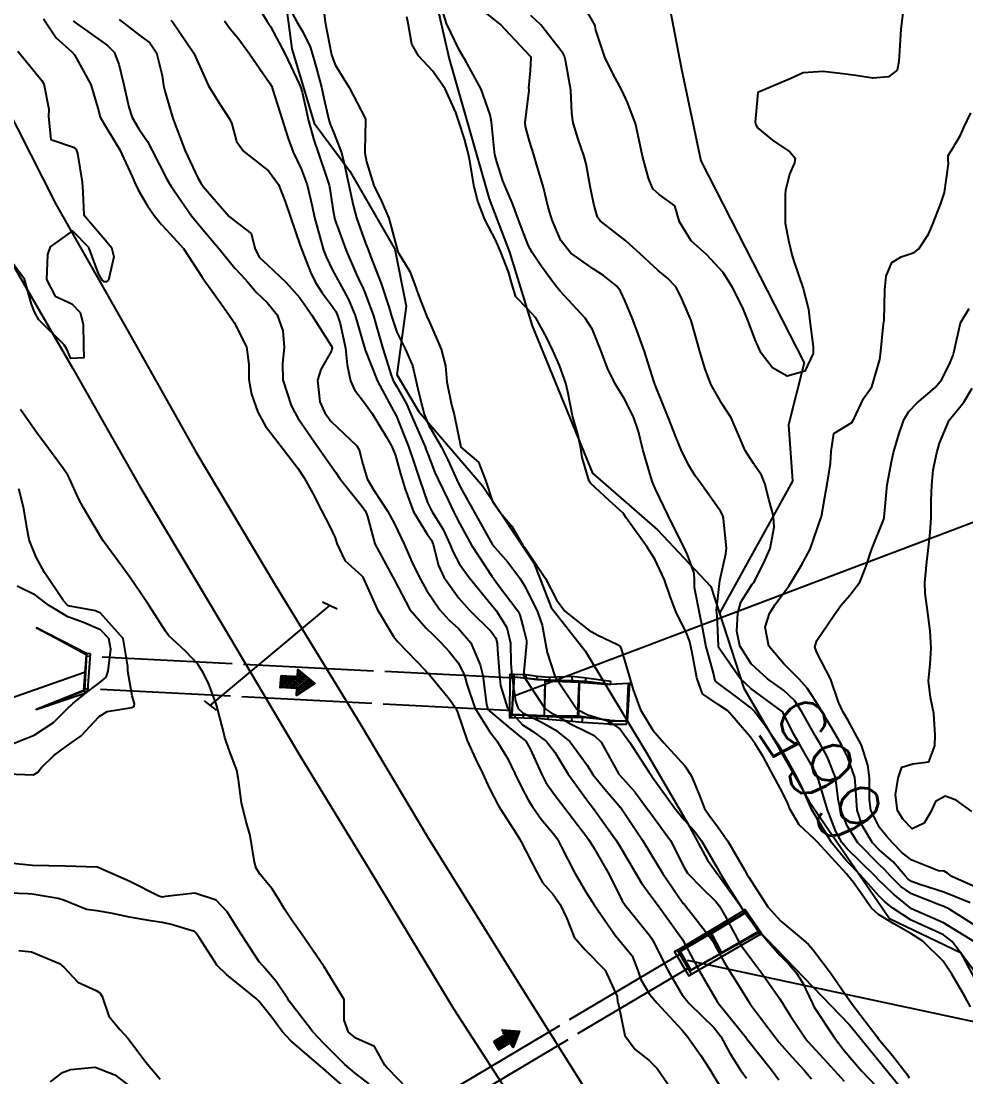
# Model space of a CAD drawing. Header units: metres. Extents: x 292545 to 299085, y 7450245 to 7463078.
# Drawn here: x 295254.9 to 295312.9, y 7462349.7 to 7462414.6 of the extents above; entities that cross this region are included whole.
import ezdxf
from ezdxf.enums import TextEntityAlignment as Align

# ---------------------------------------------------------------- set-up
doc = ezdxf.new("R2010")
doc.units = ezdxf.units.M
doc.linetypes.add('CONTINUO', pattern=[0])
doc.linetypes.add('TRACEJADO', pattern=[8.7, 8, -0.7])
for name, color, linetype in [('BUEIRO', 151, 'Continuous'), ('Cotas', 45, 'Continuous'), ('Curvas de Nivel 1m', 11, 'Continuous'), ('Curvas de Nivel 5m', 15, 'Continuous'), ('Hidrografia', 140, 'Continuous'), ('Linha Férrea', 20, 'Continuous'), ('Pórtico', 62, 'Continuous'), ('TEXTO', 45, 'Continuous')]:
    doc.layers.add(name, color=color, linetype=linetype)
doc.styles.add('ROMANS', font='romans', dxfattribs={"height": 0.2})
doc.styles.add('SIMPLEX', font='simplex', dxfattribs={"height": 0.2})
doc.styles.add('Style-STANDARD', font='STANDARD.shx')

msp = doc.modelspace()

# ---------------------------------------------------------------- hatches: boundary and pattern name
at = {"layer": 'TEXTO'}
for points in [[(295270.825, 7462374.367), (295271.838, 7462374.306), (295271.864, 7462374.734), (295272.897, 7462373.871), (295271.767, 7462373.139), (295271.793, 7462373.568), (295270.78, 7462373.629)], [(295283.899, 7462351.892), (295284.59, 7462352.318), (295284.409, 7462352.611), (295285.482, 7462352.522), (295285.081, 7462351.523), (295284.9, 7462351.815), (295284.209, 7462351.389)]]:
    msp.add_hatch(color=256, dxfattribs=at).paths.add_polyline_path(points)

# ---------------------------------------------------------------- linework, layer by layer
at = {"layer": 'BUEIRO', "linetype": 'TRACEJADO', "flags": 128}
for points in [[(295285.197, 7462374.198), (295258.828, 7462375.554)], [(295285.094, 7462372.201), (295258.725, 7462373.557)], [(295295.409, 7462357.304), (295276.466, 7462346.051)], [(295295.92, 7462356.444), (295276.977, 7462345.191)]]:
    msp.add_lwpolyline(points, dxfattribs=at)
at = {"layer": 'BUEIRO', "linetype": 'CONTINUO'}
for points in [[(295258.883, 7462375.723, 667.17), (295255.812, 7462377.3, 665.471), (295258.882, 7462375.683, 667.228)], [(295258.855, 7462375.635, 665.104), (295255.812, 7462377.3, 665.471)], [(295258.882, 7462375.683, 667.228), (295258.855, 7462375.635, 665.104), (295258.697, 7462373.445, 664.787), (295258.755, 7462373.437, 667.213)], [(295285.137, 7462374.28, 666.647), (295285.875, 7462374.201, 666.629), (295285.878, 7462374.403, 666.628), (295285.136, 7462374.438, 666.648)], [(295284.995, 7462371.93, 666.699), (295285.027, 7462371.989, 663.73), (295285.161, 7462374.268, 663.699), (295285.137, 7462374.28, 666.647)], [(295285.027, 7462371.989, 663.73), (295287.005, 7462371.919, 663.653), (295287.058, 7462374.076, 663.652), (295285.161, 7462374.268, 663.699)], [(295285.875, 7462374.201, 666.629), (295286.542, 7462374.133, 665.467), (295286.563, 7462374.302, 665.459), (295285.878, 7462374.403, 666.628)], [(295286.542, 7462374.133, 665.467), (295287.33, 7462374.096, 665.466), (295287.336, 7462374.239, 665.462), (295286.563, 7462374.302, 665.459)], [(295287.005, 7462371.919, 663.653), (295287.006, 7462371.91, 662.863), (295287.072, 7462374.025, 662.879), (295287.058, 7462374.076, 663.652)], [(295287.006, 7462371.91, 662.863), (295289.065, 7462371.894, 662.834), (295289.138, 7462373.939, 662.849), (295287.072, 7462374.025, 662.879)], [(295287.33, 7462374.096, 665.466), (295288.725, 7462374.071, 664.65), (295288.714, 7462374.303, 664.647), (295287.336, 7462374.239, 665.462)], [(295288.725, 7462374.071, 664.65), (295289.535, 7462374.014, 664.642), (295289.569, 7462374.216, 664.636), (295288.714, 7462374.303, 664.647)], [(295289.065, 7462371.894, 662.834), (295289.114, 7462371.892, 662.202), (295289.153, 7462373.961, 662.171), (295289.138, 7462373.939, 662.849)], [(295289.153, 7462373.961, 662.171), (295291.073, 7462373.809, 662.175), (295291.06, 7462373.831, 663.571)], [(295289.535, 7462374.014, 664.642), (295291.06, 7462373.831, 663.571), (295291.093, 7462373.994, 663.583), (295289.569, 7462374.216, 664.636)], [(295292.066, 7462371.572, 662.157), (295292.179, 7462373.88, 662.124), (295291.073, 7462373.809, 662.175)], [(295292.066, 7462371.572, 662.157), (295292.111, 7462371.54, 661.822), (295292.245, 7462373.891, 661.616), (295292.179, 7462373.88, 662.124)], [(295258.697, 7462373.445, 664.787), (295255.781, 7462372.28, 665.463)], [(295258.755, 7462373.437, 667.213), (295255.781, 7462372.28, 665.463), (295258.771, 7462373.281, 667.199)], [(295284.988, 7462371.789, 666.693), (295285.73, 7462371.779, 666.68), (295285.707, 7462371.935, 666.678), (295284.995, 7462371.93, 666.699)], [(295285.73, 7462371.779, 666.68), (295286.559, 7462371.745, 665.444), (295286.556, 7462371.855, 665.442), (295285.707, 7462371.935, 666.678)], [(295286.559, 7462371.745, 665.444), (295287.238, 7462371.688, 665.435), (295287.242, 7462371.83, 665.435), (295286.556, 7462371.855, 665.442)], [(295289.114, 7462371.892, 662.202), (295291.01, 7462371.633, 662.184), (295292.066, 7462371.572, 662.157), (295292.07, 7462371.563, 663.178)], [(295287.238, 7462371.688, 665.435), (295288.703, 7462371.57, 664.656), (295288.692, 7462371.763, 664.701), (295287.242, 7462371.83, 665.435)], [(295288.703, 7462371.57, 664.656), (295289.328, 7462371.512, 664.661), (295289.361, 7462371.8, 664.671), (295288.692, 7462371.763, 664.701)], [(295289.328, 7462371.512, 664.661), (295290.953, 7462371.401, 663.577), (295290.991, 7462371.623, 663.549), (295289.361, 7462371.8, 664.671)], [(295290.953, 7462371.401, 663.577), (295291.018, 7462371.392, 663.195), (295291.03, 7462371.57, 663.196), (295290.991, 7462371.623, 663.549)], [(295291.018, 7462371.392, 663.195), (295292.042, 7462371.383, 663.185), (295292.07, 7462371.563, 663.178), (295291.03, 7462371.57, 663.196)], [(295295.173, 7462357.513, 665.433), (295299.212, 7462359.926, 663.177), (295299.301, 7462359.806, 663.176), (295295.236, 7462357.406, 665.441)], [(295297.257, 7462358.521, 663.04), (295299.348, 7462359.808, 662.878), (295300.146, 7462358.654, 662.893), (295297.881, 7462357.332, 663.04)], [(295299.301, 7462359.806, 663.176), (295299.348, 7462359.808, 662.878), (295299.289, 7462359.995, 662.849), (295299.212, 7462359.926, 663.177)], [(295299.289, 7462359.995, 662.849), (295299.332, 7462359.996, 662.088), (295300.333, 7462358.557, 661.807), (295300.297, 7462358.454, 662.844)], [(295295.335, 7462357.427, 663.88), (295297.186, 7462358.51, 663.755), (295297.84, 7462357.305, 663.725), (295295.992, 7462356.273, 663.86)], [(295296.048, 7462356.037, 665.455), (295300.239, 7462358.473, 663.216), (295300.156, 7462358.58, 663.223), (295295.937, 7462356.224, 665.474)], [(295297.186, 7462358.51, 663.755), (295297.257, 7462358.521, 663.04), (295297.881, 7462357.332, 663.04), (295297.84, 7462357.305, 663.725)], [(295300.156, 7462358.58, 663.223), (295300.146, 7462358.654, 662.893), (295300.297, 7462358.454, 662.844), (295300.239, 7462358.473, 663.216)], [(295295.236, 7462357.406, 665.441), (295295.335, 7462357.427, 663.88), (295295.992, 7462356.273, 663.86), (295295.937, 7462356.224, 665.474)]]:
    msp.add_polyline3d(points, dxfattribs=at)
for points in [[(295259.113, 7462375.707, 667.258), (295258.883, 7462375.723, 667.17), (295258.882, 7462375.683, 667.228), (295258.755, 7462373.437, 667.213), (295258.771, 7462373.281, 667.199), (295258.958, 7462373.478, 667.25)], [(295284.988, 7462371.789, 666.693), (295284.995, 7462371.93, 666.699), (295285.137, 7462374.28, 666.647), (295285.136, 7462374.438, 666.648), (295284.889, 7462374.433, 666.649), (295284.855, 7462371.775, 666.702)], [(295295.173, 7462357.513, 665.433), (295295.001, 7462357.41, 665.433), (295295.876, 7462355.935, 665.455), (295296.048, 7462356.037, 665.455), (295295.937, 7462356.224, 665.474), (295295.236, 7462357.406, 665.441)]]:
    msp.add_polyline3d(points, close=True, dxfattribs=at)
at = {"layer": 'Curvas de Nivel 1m', "flags": 128}
for points, elevation in [([(295313.484, 7462356.115), (295312.056, 7462358.034), (295311.509, 7462358.455), (295310.791, 7462358.77), (295309.522, 7462359.349), (295308.398, 7462360.077), (295307.92, 7462360.468), (295307.54, 7462360.848), (295306.413, 7462362.101), (295305.566, 7462362.986), (295304.639, 7462364.119), (295303.6, 7462365.867), (295303.5, 7462366.03), (295303.436, 7462366.133), (295302.869, 7462367.395), (295302.5, 7462368.147), (295301.646, 7462369.676), (295301.332, 7462370.163), (295300.559, 7462371.276), (295299.884, 7462372.178), (295299.675, 7462372.377), (295298.827, 7462373.043), (295297.69, 7462373.887), (295297.522, 7462374.033), (295297.461, 7462374.203), (295297.388, 7462374.514), (295296.921, 7462376.212), (295296.725, 7462377.208), (295296.521, 7462378.218), (295296.222, 7462379.767), (295296.213, 7462380.223), (295296.202, 7462380.649), (295295.788, 7462381.782), (295295.579, 7462382.232), (295295.364, 7462382.668), (295294.593, 7462384.242), (295293.836, 7462385.821), (295293.645, 7462386.252), (295293.536, 7462386.564), (295293.04, 7462388.258), (295292.778, 7462389.357), (295292.475, 7462390.264), (295291.9, 7462391.377), (295291.348, 7462392.278), (295290.881, 7462393.244), (295290.493, 7462394.292), (295289.953, 7462395.613), (295289.509, 7462396.305), (295287.979, 7462397.975), (295287.689, 7462398.323), (295286.834, 7462399.492), (295286.253, 7462400.338), (295286.01, 7462400.788), (295285.422, 7462402.349), (295285.049, 7462403.361), (295284.61, 7462404.362), (295284.446, 7462404.753), (295284.076, 7462405.904), (295283.953, 7462406.371), (295283.928, 7462406.528), (295283.759, 7462408.373), (295283.679, 7462408.803), (295283.123, 7462410.38), (295282.149, 7462412.144), (295281.994, 7462412.392), (295281.771, 7462412.78), (295280.984, 7462414.402), (295280.448, 7462416.15)], 663), ([(295271.345, 7462415.354), (295271.801, 7462414.514), (295272.167, 7462413.888), (295272.621, 7462412.966), (295272.769, 7462412.501), (295273, 7462411.637), (295273.309, 7462410.492), (295273.459, 7462409.832), (295273.755, 7462408.485), (295273.836, 7462408.22), (295274.094, 7462407.629), (295274.548, 7462406.475), (295274.71, 7462405.837), (295274.994, 7462404.471), (295275.265, 7462403.244), (295275.464, 7462402.466), (295276.01, 7462400.911), (295276.196, 7462400.458), (295276.326, 7462400.13), (295276.972, 7462398.45), (295277.465, 7462396.948), (295277.617, 7462396.443), (295277.948, 7462395.446), (295278.448, 7462394.432), (295278.899, 7462393.401), (295279.117, 7462392.422), (295279.269, 7462391.782), (295279.62, 7462390.414), (295279.883, 7462389.771), (295280.691, 7462388.402), (295281.077, 7462387.624), (295281.62, 7462386.393), (295281.837, 7462385.966), (295282.711, 7462384.381), (295283.794, 7462382.429), (295283.817, 7462382.393), (295283.836, 7462382.369), (295284.752, 7462381.325), (295285.504, 7462380.344), (295285.767, 7462379.927), (295286.557, 7462378.332), (295286.862, 7462377.461), (295287.08, 7462376.33), (295287.173, 7462375.784), (295287.653, 7462374.321), (295287.701, 7462374.219), (295289.005, 7462372.307), (295289.669, 7462371.946), (295290.961, 7462371.576), (295291.661, 7462371.081), (295292.253, 7462370.264), (295293.417, 7462368.461), (295293.551, 7462368.251), (295293.581, 7462368.209), (295293.622, 7462368.154), (295294.997, 7462366.236), (295295.596, 7462365.516), (295296.198, 7462364.83), (295296.647, 7462364.214), (295297.56, 7462362.665), (295297.83, 7462362.197), (295298.254, 7462361.485), (295299.073, 7462360.185), (295299.523, 7462359.534), (295300.633, 7462358.169), (295301.493, 7462357.188), (295301.994, 7462356.659), (295302.449, 7462356.146), (295302.858, 7462355.521), (295303.464, 7462354.23), (295303.509, 7462354.13), (295303.576, 7462354.014), (295304.813, 7462352.116), (295305.425, 7462351.335), (295306.478, 7462350.099), (295307.403, 7462349.127)], 663), ([(295273.401, 7462415.707), (295273.545, 7462414.489), (295273.634, 7462413.955), (295273.935, 7462412.483), (295274.144, 7462411.871), (295275.008, 7462410.471), (295276.005, 7462408.56), (295276.024, 7462408.461), (295275.968, 7462406.577), (295275.978, 7462406.461), (295276.075, 7462405.912), (295276.528, 7462404.455), (295276.987, 7462403.507), (295277.454, 7462402.446), (295277.972, 7462400.472), (295277.981, 7462400.44), (295278.002, 7462400.394), (295278.735, 7462399.174), (295279.015, 7462398.425), (295279.277, 7462397.722), (295279.791, 7462396.413), (295279.957, 7462396.031), (295280.668, 7462394.403), (295280.932, 7462393.391), (295281.016, 7462392.399), (295281.294, 7462391.001), (295281.46, 7462390.394), (295281.863, 7462388.39), (295282.954, 7462387.479), (295283.379, 7462386.375), (295283.823, 7462385.051), (295284.301, 7462384.363), (295284.994, 7462383.541), (295285.709, 7462382.341), (295285.744, 7462382.292), (295285.792, 7462382.227), (295287.066, 7462380.327), (295287.754, 7462379.026), (295288.26, 7462378.315), (295289.731, 7462377.154), (295290.275, 7462376.839), (295291.499, 7462376.273), (295291.64, 7462376.189), (295291.719, 7462376.007), (295292.227, 7462374.265), (295292.454, 7462373.494), (295292.915, 7462372.258), (295293.661, 7462371.013), (295294.336, 7462370.243), (295295.632, 7462368.833), (295296.025, 7462368.224), (295296.493, 7462367.098), (295296.839, 7462366.211), (295297.137, 7462365.746), (295297.593, 7462365.171), (295298.273, 7462364.193), (295299.294, 7462362.446), (295299.442, 7462362.181), (295299.551, 7462361.993), (295300.73, 7462360.168), (295301.52, 7462359.278), (295302.905, 7462358.139), (295303.224, 7462357.858), (295303.497, 7462357.547), (295304.568, 7462356.119), (295305.47, 7462354.805), (295305.967, 7462354.105), (295307.434, 7462352.177), (295307.502, 7462352.089), (295308.375, 7462351.029), (295309.134, 7462350.064), (295309.258, 7462349.909), (295309.409, 7462349.67)], 662), ([(295313.427, 7462358.021), (295311.52, 7462359.184), (295309.547, 7462360.046), (295308.421, 7462360.956), (295307.55, 7462361.803), (295307.27, 7462362.093), (295305.578, 7462363.751), (295305.279, 7462364.113), (295304.908, 7462364.798), (295304.388, 7462366.122), (295303.854, 7462367.895), (295303.787, 7462368.128), (295303.628, 7462368.473), (295302.664, 7462370.145), (295302.305, 7462370.796), (295301.672, 7462372.073), (295301.599, 7462372.161), (295299.687, 7462373.569), (295299.029, 7462374.187), (295297.721, 7462376.07), (295297.689, 7462376.201), (295297.612, 7462378.072), (295297.593, 7462378.202), (295297.577, 7462378.371), (295297.773, 7462380.2), (295298.151, 7462381.835), (295298.193, 7462382.196), (295298.008, 7462384.001), (295297.96, 7462384.199), (295297.817, 7462384.466), (295296.563, 7462386.219), (295296.261, 7462386.637), (295295.854, 7462387.299), (295295.408, 7462388.235), (295295.082, 7462389.027), (295294.605, 7462390.243), (295293.909, 7462391.958), (295293.795, 7462392.251), (295293.731, 7462392.436), (295293.156, 7462394.258), (295292.708, 7462395.506), (295292.416, 7462396.265), (295291.974, 7462397.362), (295291.684, 7462397.979), (295291.453, 7462398.278), (295290.634, 7462398.935), (295289.993, 7462399.351), (295288.632, 7462400.314), (295288.014, 7462401.084), (295287.472, 7462402.326), (295287.239, 7462403.13), (295286.952, 7462404.331), (295286.487, 7462405.917), (295286.351, 7462406.337), (295286.086, 7462407.181), (295285.839, 7462408.083), (295285.829, 7462408.344), (295286.065, 7462410.284), (295286.058, 7462410.341), (295286.039, 7462410.426), (295286.141, 7462411.529), (295286.197, 7462412.295), (295286.186, 7462412.34), (295286.153, 7462412.387), (295284.276, 7462414.359), (295284.174, 7462414.439), (295283.105, 7462415.299)], 664), ([(295309.046, 7462415.21), (295308.898, 7462414.073), (295308.852, 7462413.383), (295308.784, 7462412.074), (295308.665, 7462411.548), (295308.133, 7462411.136), (295307.167, 7462411.056), (295306.134, 7462411.207), (295305.342, 7462411.319), (295304.136, 7462411.461), (295302.896, 7462411.382), (295302.132, 7462411.024), (295300.123, 7462410.18), (295299.941, 7462408.345), (295299.994, 7462408.181), (295300.1, 7462408), (295301.005, 7462407.25), (295302.078, 7462406.521), (295302.402, 7462406.147), (295302.361, 7462405.856), (295302.063, 7462405.148), (295301.814, 7462404.154), (295301.793, 7462403.897), (295301.789, 7462402.154), (295302.016, 7462401.01), (295302.231, 7462400.148), (295302.326, 7462399.821), (295302.902, 7462398.141), (295303.226, 7462396.875), (295303.314, 7462396.136), (295303.51, 7462394.563), (295303.516, 7462394.134), (295302.999, 7462393.062), (295301.919, 7462392.756), (295301.02, 7462393.26), (295300.319, 7462394.174), (295299.945, 7462394.988), (295299.507, 7462396.185), (295299.165, 7462396.994), (295298.567, 7462398.194), (295297.992, 7462399.118), (295296.99, 7462400.21), (295296.016, 7462401.069), (295295.303, 7462402.231), (295295.013, 7462403.206), (295294.05, 7462403.909), (295293.663, 7462404.254), (295293.397, 7462404.919), (295293.033, 7462406.26), (295292.739, 7462407.618), (295292.603, 7462408.265), (295292.116, 7462409.55), (295291.775, 7462410.273), (295291.345, 7462411.068), (295290.738, 7462412.284), (295290.17, 7462414.002), (295290.128, 7462414.246), (295290.119, 7462414.291), (295289.411, 7462415.527)], 666), ([(295256.24, 7462414.699), (295257.005, 7462413.531), (295257.975, 7462412.673), (295258.15, 7462412.491), (295259.138, 7462410.66), (295259.564, 7462409.199), (295259.718, 7462408.654), (295260.096, 7462407.997), (295260.928, 7462406.642), (295261.682, 7462405.011), (295261.838, 7462404.632), (295262.049, 7462404.202), (295262.633, 7462403.215), (295263.039, 7462402.615), (295263.479, 7462402.06), (295264.022, 7462401.501), (295264.835, 7462400.592), (295265.987, 7462398.829), (295266.146, 7462398.578), (295266.588, 7462397.963), (295267.598, 7462396.564), (295267.955, 7462396.057), (295268.705, 7462394.548), (295268.847, 7462393.471), (295268.856, 7462392.546), (295269.012, 7462391.651), (295269.395, 7462390.537), (295269.88, 7462389.68), (295270.766, 7462388.521), (295271.849, 7462387.101), (295272.242, 7462386.506), (295272.777, 7462385.552), (295273.304, 7462384.495), (295273.804, 7462383.568), (295274.143, 7462382.832), (295274.254, 7462382.483), (295274.75, 7462381.443), (295275.774, 7462380.52), (295275.822, 7462380.46), (295275.869, 7462380.362), (295276.741, 7462378.45), (295277.726, 7462376.774), (295277.992, 7462376.437), (295279.706, 7462374.68), (295279.831, 7462374.544), (295279.941, 7462374.416), (295281.165, 7462372.913), (295281.536, 7462372.392), (295281.589, 7462372.308), (295281.67, 7462372.115), (295282.269, 7462370.384), (295282.77, 7462369.245), (295283.192, 7462368.374), (295283.614, 7462367.471), (295284.191, 7462366.364), (295285.239, 7462364.701), (295285.467, 7462364.351), (295285.58, 7462364.158), (295286.518, 7462362.336), (295286.885, 7462361.668), (295287.539, 7462360.927), (295287.966, 7462360.316), (295288.376, 7462359.46), (295288.841, 7462358.307), (295289.501, 7462357.523), (295290.744, 7462356.287), (295291.467, 7462354.652), (295291.5, 7462354.316), (295291.513, 7462354.279), (295291.564, 7462354.176), (295291.949, 7462352.272), (295292.569, 7462351.408), (295293.418, 7462350.757), (295293.934, 7462350.245), (295295.163, 7462348.464)], 669), ([(295260.886, 7462414.643), (295262.163, 7462413.662), (295262.757, 7462413.219), (295263.169, 7462412.615), (295263.527, 7462411.214), (295263.612, 7462410.608), (295263.702, 7462410.19), (295264.105, 7462408.856), (295264.189, 7462408.599), (295264.229, 7462408.471), (295264.937, 7462406.591), (295265.707, 7462404.935), (295265.915, 7462404.581), (295266.051, 7462404.392), (295267.643, 7462402.564), (295268.03, 7462402.249), (295268.987, 7462401.51), (295269.229, 7462400.542), (295269.508, 7462400.048), (295269.993, 7462399.586), (295271.111, 7462398.519), (295271.973, 7462397.565), (295272.419, 7462396.955), (295272.726, 7462396.502), (295273.935, 7462394.597), (295273.958, 7462394.49), (295273.931, 7462394.315), (295273.261, 7462393.155), (295273.061, 7462392.499), (295273.218, 7462391.179), (295273.516, 7462390.494), (295273.885, 7462389.995), (295275.477, 7462388.466), (295275.624, 7462388.227), (295275.852, 7462387.351), (295276.118, 7462386.457), (295276.528, 7462385.758), (295277.386, 7462384.444), (295277.805, 7462383.685), (295278.386, 7462382.434), (295278.856, 7462381.356), (295279.308, 7462380.425), (295279.761, 7462379.621), (295280.583, 7462378.407), (295281.135, 7462377.797), (295281.732, 7462377.261), (295282.482, 7462376.382), (295283.062, 7462375.024), (295283.212, 7462374.375), (295283.452, 7462372.597), (295283.517, 7462372.372), (295283.671, 7462372.161), (295284.868, 7462371.151), (295285.654, 7462370.501), (295285.744, 7462370.439), (295285.853, 7462370.347), (295286.125, 7462369.863), (295286.815, 7462368.332), (295287.098, 7462367.808), (295287.61, 7462367.076), (295288.193, 7462366.314), (295289.585, 7462364.477), (295289.716, 7462364.299), (295289.973, 7462363.9), (295290.9, 7462362.287), (295291.541, 7462361.048), (295291.79, 7462360.531), (295291.956, 7462360.274), (295292.666, 7462359.405), (295293.505, 7462358.369), (295293.589, 7462358.249), (295293.689, 7462358.06), (295294.615, 7462356.239), (295295.468, 7462354.759), (295295.905, 7462354.226), (295297.441, 7462352.732), (295297.848, 7462352.204), (295298.403, 7462351.175), (295299.037, 7462350.186), (295299.189, 7462349.962), (295299.408, 7462349.639)], 667), ([(295269.666, 7462415.047), (295269.984, 7462414.532), (295270.17, 7462414.214), (295271.08, 7462412.521), (295271.945, 7462410.692), (295272.022, 7462410.511), (295272.12, 7462410.184), (295272.424, 7462408.823), (295272.495, 7462408.504), (295272.848, 7462407.256), (295273.109, 7462406.495), (295273.644, 7462404.901), (295273.779, 7462404.484), (295273.831, 7462404.263), (295274.037, 7462402.898), (295274.109, 7462402.479), (295274.14, 7462402.37), (295274.835, 7462400.472), (295275.456, 7462398.997), (295275.716, 7462398.463), (295275.802, 7462398.284), (295275.977, 7462397.881), (295276.502, 7462396.455), (295276.74, 7462395.663), (295277.083, 7462394.448), (295277.616, 7462392.742), (295277.737, 7462392.442), (295277.91, 7462392.14), (295278.528, 7462391.059), (295278.792, 7462390.427), (295279.534, 7462388.749), (295279.68, 7462388.413), (295279.729, 7462388.279), (295279.858, 7462387.916), (295280.279, 7462386.845), (295280.473, 7462386.411), (295281.083, 7462385.142), (295281.448, 7462384.395), (295281.572, 7462384.155), (295281.806, 7462383.692), (295282.524, 7462382.383), (295283.774, 7462380.479), (295283.819, 7462380.415), (295283.857, 7462380.369), (295284.088, 7462380.045), (295285.363, 7462378.346), (295285.488, 7462378.091), (295285.731, 7462377.176), (295285.897, 7462376.52), (295285.91, 7462376.347), (295285.721, 7462374.368), (295285.721, 7462374.35), (295285.749, 7462374.302), (295287.045, 7462372.329), (295287.425, 7462372.078), (295287.669, 7462371.946), (295288.556, 7462371.419), (295289.659, 7462370.882), (295290.055, 7462370.693), (295290.483, 7462370.288), (295291.581, 7462368.313), (295291.607, 7462368.27), (295292.565, 7462367.219), (295293.282, 7462366.255), (295293.411, 7462366.063), (295293.599, 7462365.82), (295294.752, 7462364.238), (295295.559, 7462362.613), (295295.798, 7462362.226), (295296.671, 7462361.34), (295297.536, 7462360.489), (295297.753, 7462360.198), (295298.092, 7462359.627), (295298.865, 7462358.186), (295299.099, 7462357.786), (295299.493, 7462357.236), (295300.307, 7462356.172), (295301.466, 7462354.517), (295301.608, 7462354.302), (295301.693, 7462354.157), (295302.109, 7462353.494), (295302.998, 7462352.137), (295303.192, 7462351.895), (295303.428, 7462351.636), (295304.816, 7462350.116), (295305.406, 7462349.465)], 664), ([(295313.186, 7462354.023), (295312.832, 7462354.663), (295312.033, 7462356.035), (295311.491, 7462356.838), (295310.247, 7462358.053), (295309.51, 7462358.52), (295308.464, 7462359.131), (295307.527, 7462359.687), (295307.092, 7462360.094), (295305.991, 7462361.663), (295305.629, 7462362.109), (295305.554, 7462362.19), (295303.783, 7462364.128), (295303.585, 7462364.326), (295302.642, 7462365.193), (295302.099, 7462366.153), (295301.96, 7462366.508), (295301.614, 7462367.226), (295301.106, 7462368.165), (295300.453, 7462369.359), (295299.954, 7462370.177), (295299.657, 7462370.591), (295298.262, 7462372.194), (295297.677, 7462372.59), (295296.712, 7462373.243), (295296.356, 7462374.22), (295296.067, 7462375.875), (295295.984, 7462376.226), (295295.936, 7462376.438), (295295.731, 7462377.001), (295295.089, 7462378.237), (295294.71, 7462379.289), (295294.387, 7462380.244), (295293.786, 7462381.52), (295293.324, 7462382.255), (295292.028, 7462384.051), (295291.879, 7462384.269), (295291.814, 7462384.351), (295290.986, 7462385.123), (295289.841, 7462386.176), (295289.754, 7462386.301), (295289.319, 7462387.767), (295289.245, 7462388.306), (295289.076, 7462389.103), (295288.737, 7462390.311), (295288.434, 7462391.786), (295288.315, 7462392.316), (295287.924, 7462393.4), (295287.514, 7462394.324), (295287.123, 7462395.151), (295286.471, 7462396.335), (295285.968, 7462396.879), (295285.252, 7462397.628), (295285.031, 7462398.354), (295284.795, 7462399.162), (295284.329, 7462400.365), (295284.013, 7462401.074), (295283.351, 7462402.377), (295282.921, 7462403.505), (295282.684, 7462404.384), (295282.397, 7462406.068), (295282.342, 7462406.387), (295282.092, 7462407.33), (295281.745, 7462408.394), (295281.554, 7462408.95), (295280.913, 7462410.402), (295280.139, 7462411.503), (295279.262, 7462412.423), (295278.859, 7462413.129), (295278.632, 7462414.433), (295278.557, 7462414.814)], 662), ([(295258.067, 7462414.567), (295258.171, 7462414.478), (295258.807, 7462414.024), (295260.157, 7462413.057), (295260.584, 7462412.646), (295260.868, 7462411.917), (295261.167, 7462410.64), (295261.476, 7462409.27), (295261.682, 7462408.634), (295262.096, 7462407.94), (295262.623, 7462407.156), (295262.903, 7462406.618), (295263.82, 7462404.84), (295263.947, 7462404.602), (295263.986, 7462404.535), (295264.051, 7462404.437), (295265.329, 7462402.587), (295266.025, 7462401.749), (295267.033, 7462400.57), (295267.995, 7462399.39), (295268.393, 7462398.96), (295268.757, 7462398.548), (295269.319, 7462397.883), (295269.97, 7462397.275), (295270.59, 7462396.524), (295270.941, 7462395.527), (295271.016, 7462394.519), (295270.909, 7462393.534), (295270.945, 7462392.52), (295271.454, 7462390.958), (295271.665, 7462390.512), (295271.888, 7462390.154), (295273.031, 7462388.498), (295273.851, 7462387.336), (295274.192, 7462386.83), (295274.425, 7462386.481), (295275.817, 7462384.74), (295276.011, 7462384.458), (295276.134, 7462384.132), (295276.596, 7462382.452), (295277.54, 7462380.678), (295277.68, 7462380.441), (295277.77, 7462380.256), (295278.745, 7462378.43), (295279.732, 7462377.284), (295280.178, 7462376.864), (295280.638, 7462376.406), (295281.156, 7462375.837), (295281.711, 7462375.158), (295282.097, 7462374.386), (295282.244, 7462373.835), (295282.739, 7462372.379), (295283.658, 7462370.916), (295284.083, 7462370.366), (295284.75, 7462369.245), (295285.186, 7462368.354), (295285.614, 7462367.474), (295286.002, 7462366.739), (295286.244, 7462366.34), (295286.811, 7462365.548), (295287.586, 7462364.619), (295287.8, 7462364.318), (295288.055, 7462363.836), (295288.839, 7462362.307), (295289.541, 7462361.079), (295290.053, 7462360.295), (295291.291, 7462358.507), (295291.456, 7462358.281), (295291.512, 7462358.216), (295292.386, 7462357.161), (295292.748, 7462356.261), (295292.924, 7462355.705), (295293.468, 7462354.808), (295293.931, 7462354.245), (295295.439, 7462352.61), (295295.777, 7462352.227), (295296.607, 7462351.032), (295297.139, 7462350.213), (295297.409, 7462349.776), (295297.995, 7462348.797)], 668), ([(295264.06, 7462414.602), (295264.114, 7462414.543), (295264.172, 7462414.483), (295265.469, 7462412.587), (295266.131, 7462411.14), (295266.377, 7462410.576), (295267.047, 7462409.5), (295267.654, 7462408.557), (295267.794, 7462408.249), (295268.089, 7462407.152), (295268.541, 7462406.545), (295270.065, 7462405.361), (295270.666, 7462404.524), (295271.085, 7462403.477), (295271.417, 7462402.516), (295272.007, 7462400.778), (295272.098, 7462400.509), (295272.636, 7462399.147), (295272.951, 7462398.495), (295273.354, 7462397.866), (295273.969, 7462397.054), (295274.192, 7462396.714), (295274.291, 7462396.485), (295274.452, 7462395.986), (295274.79, 7462394.477), (295274.897, 7462393.449), (295275.085, 7462392.472), (295275.342, 7462391.904), (295275.9, 7462391.186), (295276.415, 7462390.455), (295277.307, 7462389.01), (295277.638, 7462388.442), (295277.857, 7462387.871), (295278.171, 7462386.76), (295278.267, 7462386.436), (295278.449, 7462385.818), (295278.957, 7462384.429), (295279.799, 7462383.059), (295280.059, 7462382.68), (295280.167, 7462382.414), (295280.49, 7462381.12), (295280.829, 7462380.404), (295281.754, 7462379.117), (295282.401, 7462378.383), (295283.73, 7462377.075), (295284.03, 7462376.669), (295284.108, 7462376.366), (295284.126, 7462375.959), (295284.24, 7462374.365), (295284.298, 7462373.76), (295284.727, 7462372.359), (295285.663, 7462371.349), (295286.278, 7462370.959), (295287.132, 7462370.328), (295287.643, 7462369.666), (295288.457, 7462368.312), (295289.607, 7462366.733), (295289.803, 7462366.495), (295289.959, 7462366.296), (295290.886, 7462364.991), (295291.383, 7462364.282), (295291.578, 7462363.985), (295292.601, 7462362.264), (295292.952, 7462361.664), (295293.539, 7462360.845), (295293.994, 7462360.245), (295295.289, 7462358.45), (295295.442, 7462358.231), (295295.502, 7462358.121), (295296.156, 7462356.886), (295296.526, 7462356.22), (295297.467, 7462354.593), (295297.61, 7462354.353), (295297.708, 7462354.206), (295298.921, 7462352.708), (295299.352, 7462352.181), (295299.384, 7462352.133), (295299.432, 7462352.067), (295300.953, 7462350.165), (295301.407, 7462349.553)], 666), ([(295313.154, 7462360.407), (295311.543, 7462361.072), (295310.064, 7462361.539), (295309.55, 7462361.726), (295309.351, 7462361.864), (295309.162, 7462362.066), (295308.418, 7462362.934), (295307.576, 7462363.657), (295307.154, 7462364.094), (295306.53, 7462365.164), (295306.206, 7462366.104), (295306.12, 7462367.603), (295306.072, 7462368.106), (295305.641, 7462369.33), (295305.244, 7462370.114), (295304.649, 7462371.135), (295304.062, 7462372.126), (295303.679, 7462372.784), (295303.139, 7462373.59), (295302.654, 7462374.146), (295301.707, 7462375.079), (295300.794, 7462376.169), (295300.56, 7462377.346), (295300.825, 7462378.169), (295301.182, 7462378.735), (295301.763, 7462379.524), (295302.031, 7462379.894), (295302.196, 7462380.154), (295302.786, 7462381.148), (295303.319, 7462382.137), (295303.807, 7462383.508), (295303.966, 7462383.974), (295304.014, 7462384.128), (295304.284, 7462385.677), (295304.363, 7462386.125), (295304.585, 7462387.393), (295304.622, 7462388.122), (295304.774, 7462389.221), (295305.881, 7462389.901), (295306.007, 7462390.108), (295306.613, 7462391.388), (295307.106, 7462392.092), (295307.615, 7462393.77), (295307.639, 7462394.084), (295307.837, 7462395.967), (295307.859, 7462396.081), (295307.87, 7462396.165), (295307.905, 7462398.081), (295307.991, 7462398.896), (295308.34, 7462399.736), (295308.922, 7462400.071), (295309.72, 7462400.35), (295310.011, 7462400.566), (295310.596, 7462401.48), (295310.834, 7462402.048), (295311.357, 7462403.351), (295311.58, 7462404.037), (295311.818, 7462405.781), (295311.802, 7462406.034), (295311.809, 7462406.302), (295312.084, 7462406.754), (295312.567, 7462407.555), (295312.774, 7462408.023), (295313.204, 7462408.927)], 666), ([(295313.546, 7462361.356), (295312.03, 7462362.035), (295311.755, 7462362.237), (295311.556, 7462362.351), (295311.213, 7462362.387), (295309.563, 7462363.036), (295308.988, 7462363.49), (295308.405, 7462364.078), (295308.016, 7462364.512), (295307.592, 7462365.039), (295307.05, 7462366.096), (295306.971, 7462366.735), (295306.978, 7462368.096), (295306.871, 7462368.86), (295306.481, 7462370.102), (295305.668, 7462371.618), (295305.359, 7462372.113), (295305.06, 7462372.735), (295304.603, 7462374.121), (295303.718, 7462375.827), (295303.618, 7462376.132), (295303.727, 7462376.518), (295304.383, 7462377.477), (295304.82, 7462378.119), (295305.205, 7462378.661), (295305.761, 7462379.295), (295306.38, 7462380.101), (295306.766, 7462381.079), (295307.086, 7462382.091), (295307.811, 7462383.861), (295307.863, 7462384.029), (295307.872, 7462384.079), (295308.036, 7462385.882), (295308.064, 7462386.078), (295308.345, 7462387.588), (295308.454, 7462388.074), (295308.776, 7462389.169), (295309.082, 7462390.068), (295309.383, 7462390.573), (295309.899, 7462391.106), (295310.415, 7462391.546), (295311, 7462392.049), (295311.409, 7462392.554), (295311.928, 7462393.593), (295312.111, 7462394.037), (295312.18, 7462394.281), (295312.563, 7462396.031), (295313.088, 7462396.902)], 667), ([(295313.248, 7462366.015), (295312.298, 7462366.718), (295311.612, 7462366.955), (295311.018, 7462366.637), (295310.76, 7462366.048), (295310.332, 7462365.312), (295309.586, 7462364.965), (295309.049, 7462365.52), (295308.698, 7462366.074), (295308.578, 7462367.041), (295308.741, 7462368.073), (295308.961, 7462368.742), (295309.636, 7462368.938), (295310.612, 7462369.077), (295310.99, 7462370.047), (295311.001, 7462370.705), (295310.921, 7462372.048), (295310.721, 7462373.011), (295310.593, 7462374.051), (295310.698, 7462375.06), (295310.765, 7462376.05), (295310.699, 7462377.085), (295310.569, 7462378.052), (295310.391, 7462379.419), (295310.375, 7462380.054), (295310.493, 7462381.342), (295310.58, 7462382.052), (295310.707, 7462383.148), (295310.753, 7462384.051), (295310.762, 7462385.117), (295310.794, 7462386.05), (295310.893, 7462387.009), (295311.099, 7462388.048), (295311.281, 7462388.634), (295311.858, 7462390.04), (295311.883, 7462390.069), (295312.763, 7462391.164), (295313.272, 7462392.02)], 668), ([(295279.149, 7462348.422), (295277.411, 7462350.225), (295277.295, 7462350.325), (295277.194, 7462350.443), (295276.561, 7462351.589), (295275.429, 7462352.104), (295274.968, 7462352.475), (295274.705, 7462353.217), (295274.705, 7462354.478), (295273.483, 7462356.49), (295272.086, 7462358.504), (295271.521, 7462359.285), (295271.034, 7462360.023), (295270.746, 7462360.522), (295270.282, 7462361.27), (295269.549, 7462362.145), (295269.29, 7462362.543), (295269.196, 7462362.906), (295268.923, 7462364.547), (295268.669, 7462365.472), (295268.398, 7462366.552), (295268.222, 7462367.956), (295268.101, 7462368.555), (295267.645, 7462369.777), (295267.383, 7462370.563), (295267.296, 7462370.924), (295266.864, 7462372.568), (295266.363, 7462373.903), (295266.032, 7462374.577), (295265.708, 7462375.064), (295264.978, 7462375.853), (295264.153, 7462376.604), (295263.934, 7462376.816), (295263.728, 7462377.088), (295262.748, 7462378.62), (295261.765, 7462380.09), (295261.371, 7462380.634), (295260.193, 7462382.242), (295259.9, 7462382.649), (295259.795, 7462382.813), (295258.69, 7462384.667), (295258.392, 7462385.235), (295257.841, 7462386.471), (295257.73, 7462386.681), (295257.465, 7462387.066), (295256.259, 7462388.696), (295255.871, 7462389.215), (295254.82, 7462390.711)], 669), ([(295254.011, 7462368.332), (295255.627, 7462368.273), (295255.893, 7462368.434), (295256.099, 7462368.695), (295256.864, 7462369.465), (295257.646, 7462370.032), (295258.544, 7462370.667), (295259.665, 7462371.851), (295260.143, 7462372.17), (295261.671, 7462372.403), (295261.802, 7462372.498), (295261.824, 7462372.628), (295261.68, 7462373.13), (295261.413, 7462374.633), (295261.419, 7462374.92), (295261.12, 7462376.636), (295259.738, 7462378.193), (295259.426, 7462378.341), (295257.743, 7462378.659), (295257.704, 7462378.68), (295257.464, 7462378.966), (295256.289, 7462380.695), (295255.782, 7462381.642), (295255.353, 7462382.704), (295255.247, 7462383.26), (295255.01, 7462384.708), (295254.721, 7462385.824)], 668), ([(295254.22, 7462370.141), (295255.653, 7462370.7), (295256.858, 7462371.491), (295257.669, 7462372.309), (295258.063, 7462372.674), (295258.958, 7462373.387), (295259.692, 7462373.935), (295260.081, 7462374.262), (295260.2, 7462374.645), (295260.368, 7462375.992), (295260.258, 7462376.645), (295259.728, 7462377.171), (295258.685, 7462377.619), (295257.736, 7462377.968), (295256.551, 7462378.692), (295255.752, 7462379.314), (295254.616, 7462379.856)], 667), ([(295276.245, 7462349.301), (295275.407, 7462349.928), (295274.736, 7462350.477), (295273.433, 7462351.799), (295272.78, 7462352.497), (295271.46, 7462354.183), (295271.325, 7462354.376), (295271.237, 7462354.513), (295270.527, 7462355.578), (295269.703, 7462356.537), (295269.487, 7462356.799), (295268.334, 7462358.552), (295267.526, 7462359.861), (295266.845, 7462360.567), (295265.537, 7462361.007), (295263.733, 7462360.806), (295263.534, 7462360.765), (295263.322, 7462360.825), (295261.544, 7462361.715), (295259.643, 7462362.558), (295259.552, 7462362.596), (295259.503, 7462362.602), (295257.563, 7462362.667), (295255.563, 7462362.7), (295253.733, 7462362.895)], 668), ([(295275.29, 7462348.575), (295273.411, 7462350.249), (295273.13, 7462350.493), (295271.434, 7462351.944), (295270.902, 7462352.518), (295270.282, 7462353.359), (295269.461, 7462354.38), (295269.297, 7462354.542), (295267.477, 7462356.012), (295266.905, 7462356.566), (295265.793, 7462358.293), (295265.602, 7462358.579), (295265.514, 7462358.647), (295264.02, 7462359.105), (295263.519, 7462359.199), (295262.824, 7462359.313), (295261.522, 7462359.528), (295260.38, 7462359.786), (295259.526, 7462359.928), (295258.879, 7462360.012), (295257.532, 7462360.564), (295257.143, 7462360.684), (295255.536, 7462360.935), (295255.281, 7462360.959), (295253.537, 7462361.034)], 667), ([(295254.724, 7462357.482), (295255.493, 7462357.399), (295257.209, 7462356.683), (295257.481, 7462356.453), (295258.347, 7462355.542), (295259.467, 7462355.022), (295259.689, 7462354.88), (295259.834, 7462354.654), (295260.255, 7462353.452), (295260.92, 7462352.638), (295261.435, 7462352.083), (295262.512, 7462350.619), (295263.403, 7462349.58)], 667), ([(295256.669, 7462349.419), (295257.406, 7462349.984), (295257.9, 7462350.183), (295259.41, 7462350.327), (295260.621, 7462349.858), (295261.399, 7462349.263)], 668)]:
    msp.add_lwpolyline(points, dxfattribs=dict(at, elevation=elevation))
at = {"layer": 'Curvas de Nivel 5m', "flags": 128}
for points, elevation in [([(295313.517, 7462358.974), (295311.848, 7462360.037), (295311.534, 7462360.18), (295311.317, 7462360.26), (295309.542, 7462360.974), (295308.888, 7462361.412), (295308.238, 7462362.08), (295307.906, 7462362.434), (295307.563, 7462362.756), (295306.257, 7462364.103), (295305.593, 7462365.15), (295305.202, 7462366.114), (295305.075, 7462366.648), (295304.877, 7462368.117), (295304.367, 7462369.397), (295303.959, 7462370.127), (295303.658, 7462370.641), (295303.117, 7462371.588), (295302.821, 7462372.143), (295302.362, 7462372.832), (295301.686, 7462373.464), (295300.717, 7462374.17), (295299.706, 7462375.084), (295299.009, 7462376.187), (295298.826, 7462377.096), (295298.885, 7462378.189), (295299.062, 7462378.878), (295299.77, 7462379.972), (295299.862, 7462380.089), (295299.92, 7462380.179), (295300.533, 7462381.425), (295300.862, 7462382.169), (295301.124, 7462383.479), (295301.069, 7462384.161), (295300.791, 7462385.204), (295300.534, 7462386.17), (295300.343, 7462386.667), (295299.855, 7462387.383), (295299.335, 7462388.185), (295298.919, 7462389.143), (295298.478, 7462390.194), (295297.896, 7462391.07), (295297.24, 7462392.21), (295296.88, 7462393.173), (295296.578, 7462394.214), (295296.016, 7462396.165), (295295.996, 7462396.22), (295295.964, 7462396.305), (295295.388, 7462397.64), (295295.068, 7462398.234), (295294.543, 7462398.796), (295293.993, 7462399.239), (295292.879, 7462400.261), (295292.015, 7462401.071), (295290.43, 7462402.294), (295290.256, 7462402.517), (295290.043, 7462403.311), (295289.877, 7462404.118), (295289.844, 7462404.293), (295289.564, 7462405.794), (295289.427, 7462406.3), (295289.08, 7462407.313), (295288.771, 7462408.31), (295288.693, 7462408.895), (295288.625, 7462410.312), (295288.309, 7462412.159), (295288.265, 7462412.318), (295288.236, 7462412.401), (295288.155, 7462412.558), (295286.781, 7462414.334), (295286.179, 7462414.907)], 665), ([(295267.352, 7462414.562), (295267.695, 7462414.084), (295268.163, 7462413.519), (295268.896, 7462412.543), (295270.126, 7462410.762), (295270.252, 7462410.529), (295270.327, 7462410.322), (295270.887, 7462408.522), (295271.263, 7462407.346), (295271.58, 7462406.515), (295272.068, 7462405.485), (295272.439, 7462404.504), (295272.739, 7462403.199), (295272.89, 7462402.497), (295273.207, 7462401.301), (295273.442, 7462400.488), (295273.598, 7462400.085), (295273.991, 7462399.268), (295274.415, 7462398.476), (295274.966, 7462397.468), (295275.382, 7462396.469), (295275.935, 7462394.572), (295275.967, 7462394.46), (295275.979, 7462394.413), (295276.742, 7462392.452), (295277.749, 7462390.587), (295277.839, 7462390.441), (295277.891, 7462390.331), (295278.663, 7462388.428), (295278.967, 7462387.536), (295279.331, 7462386.425), (295279.821, 7462384.988), (295280.105, 7462384.416), (295280.771, 7462383.373), (295281.213, 7462382.399), (295281.373, 7462381.98), (295281.781, 7462381.211), (295282.373, 7462380.384), (295283.748, 7462378.713), (295284.034, 7462378.366), (295284.693, 7462377.316), (295284.928, 7462376.358), (295284.942, 7462375.126), (295284.993, 7462374.357), (295285.235, 7462372.799), (295285.384, 7462372.353), (295285.67, 7462372.083), (295286.83, 7462371.498), (295287.66, 7462371.031), (295288.569, 7462370.311), (295289.631, 7462368.856), (295289.988, 7462368.295), (295290.715, 7462367.384), (295291.604, 7462366.36), (295291.64, 7462366.316), (295291.669, 7462366.279), (295292.448, 7462365.123), (295293.031, 7462364.258), (295293.57, 7462363.37), (295294.248, 7462362.243), (295295.534, 7462360.381), (295295.608, 7462360.303), (295295.674, 7462360.228), (295296.272, 7462359.469), (295297.246, 7462358.204), (295297.348, 7462358.049), (295297.499, 7462357.767), (295298.047, 7462356.76), (295298.396, 7462356.196), (295298.817, 7462355.53), (295299.466, 7462354.487), (295299.672, 7462354.178), (295300.276, 7462353.346), (295301.172, 7462352.163), (295301.43, 7462351.838), (295302.213, 7462350.94), (295302.959, 7462350.137), (295303.168, 7462349.892), (295303.408, 7462349.603)], 665), ([(295254.668, 7462412.715), (295256.126, 7462410.909), (295256.261, 7462410.698), (295256.563, 7462409.149), (295256.55, 7462408.693), (295256.692, 7462407.294), (295258.084, 7462406.809), (295258.235, 7462406.668), (295258.327, 7462406.42), (295258.616, 7462404.664), (295258.655, 7462404.055), (295258.714, 7462402.663), (295260.018, 7462401.125), (295260.415, 7462400.646), (295260.564, 7462400.085), (295260.222, 7462398.648), (295260.095, 7462398.535), (295259.982, 7462398.55), (295259.838, 7462398.651), (295259.639, 7462399.003), (295259.027, 7462400.66), (295258.023, 7462401.672), (295256.654, 7462400.69), (295256.478, 7462400.221), (295256.417, 7462398.693), (295256.947, 7462397.66), (295257.968, 7462397.202), (295258.486, 7462396.665), (295258.679, 7462395.936), (295258.701, 7462394.662), (295258.713, 7462393.875), (295257.924, 7462393.828), (295257.665, 7462394.409), (295257.513, 7462394.676), (295255.956, 7462396.216), (295255.687, 7462396.703), (295255.495, 7462397.177), (295255.067, 7462398.709), (295254.004, 7462400.145)], 670)]:
    msp.add_lwpolyline(points, dxfattribs=dict(at, elevation=elevation))
at = {"layer": 'Hidrografia'}
for points in [[(295271.983, 7462661.128), (295274.492, 7462653.777), (295275.885, 7462649.719), (295271.918, 7462634.822), (295265.324, 7462604.289), (295259.03, 7462587.526), (295257.531, 7462580.342), (295256.932, 7462565.076), (295262.933, 7462536.744), (295268.928, 7462516.09), (295269.528, 7462498.728), (295272.524, 7462479.57), (295283.292, 7462458.549), (295285.713, 7462447.972), (295292.673, 7462425.91), (295295.396, 7462411.707), (295296.606, 7462405.965), (295302.961, 7462393.574), (295302.004, 7462389.768), (295302.243, 7462386.308), (295297.757, 7462378.198)], [(295280.326, 7462415.826), (295281.158, 7462412.244), (295283.604, 7462403.637), (295284.852, 7462400.367), (295286.255, 7462395.851), (295289.948, 7462386.794), (295293.95, 7462383.316), (295297.224, 7462379.838), (295299.255, 7462373.588), (295301.074, 7462370.474), (295303.257, 7462366.633), (295308.201, 7462359.443), (295312.567, 7462357.367), (295313.71, 7462355.239)]]:
    msp.add_lwpolyline(points, dxfattribs=at)
at = {"layer": 'Hidrografia', "elevation": 682.882}
msp.add_lwpolyline([(295271.105, 7462415.802), (295271.482, 7462412.858), (295272.861, 7462408.285), (295275.057, 7462405.341), (295277.821, 7462400.554), (295278.511, 7462397.046), (295277.946, 7462392.849), (295279.263, 7462390.594), (295283.221, 7462385.991), (295286.356, 7462381.293), (295287.423, 7462378.537), (295289.5, 7462375.879), (295293.325, 7462369.552), (295295.771, 7462365.355), (295297.026, 7462363.038), (295300.105, 7462358.754), (295305.749, 7462352.928), (295307.38, 7462350.924), (295312.217, 7462345.004)], dxfattribs=at)
at = {"layer": 'Linha Férrea', "linetype": 'Continuous'}
for points in [[(295213.042, 7462480.756), (295217.83, 7462472.441), (295223.544, 7462462.432), (295227.537, 7462455.788), (295231.415, 7462448.387), (295235.388, 7462441.321), (295238.985, 7462434.906), (295244.344, 7462426.298), (295249.575, 7462416.932), (295253.058, 7462411.035), (295256.988, 7462403.319), (295261.512, 7462395.346), (295265.591, 7462388.104), (295270.459, 7462379.943), (295275.675, 7462371.44), (295279.816, 7462364.457), (295285.064, 7462356.046), (295290.531, 7462347.356)], [(295209.537, 7462478.598), (295214.2, 7462470.28), (295219.784, 7462460.257), (295223.674, 7462453.353), (295227.788, 7462446.121), (295231.796, 7462439.098), (295235.39, 7462432.696), (295240.483, 7462423.861), (295245.725, 7462414.477), (295249.214, 7462408.568), (295253.387, 7462401.216), (295258.033, 7462393.214), (295262.145, 7462385.967), (295267.06, 7462377.755), (295271.991, 7462369.454), (295276.282, 7462362.417), (295281.434, 7462353.876), (295287.105, 7462345.117)]]:
    msp.add_lwpolyline(points, dxfattribs=at)
at = {"layer": 'Pórtico'}
for points in [[(295266.481, 7462372.537), (295273.825, 7462378.678)], [(295273.375, 7462378.895), (295274.276, 7462378.46)], [(295266.112, 7462372.824), (295266.849, 7462372.25)]]:
    msp.add_lwpolyline(points, dxfattribs=at)
at = {"layer": 'TEXTO', "linetype": 'CONTINUO', "flags": 128}
for points in [[(295271.094, 7462373.61), (295272.121, 7462374.52)], [(295271.235, 7462373.602), (295272.199, 7462374.455)], [(295272.043, 7462374.584), (295271.844, 7462374.408)], [(295271.966, 7462374.649), (295271.853, 7462374.549)], [(295271.888, 7462374.714), (295271.861, 7462374.69)], [(295270.787, 7462373.739), (295271.453, 7462374.329)], [(295271.312, 7462374.337), (295270.796, 7462373.88)], [(295271.171, 7462374.346), (295270.804, 7462374.021)], [(295270.812, 7462373.627), (295271.594, 7462374.32)], [(295271.03, 7462374.354), (295270.813, 7462374.162)], [(295270.889, 7462374.363), (295270.821, 7462374.303)], [(295270.953, 7462373.619), (295271.735, 7462374.312)], [(295271.377, 7462373.593), (295272.276, 7462374.39)], [(295271.518, 7462373.584), (295272.354, 7462374.325)], [(295271.659, 7462373.576), (295272.431, 7462374.26)], [(295271.773, 7462373.143), (295272.742, 7462374.001)], [(295271.776, 7462373.279), (295272.664, 7462374.066)], [(295271.784, 7462373.42), (295272.587, 7462374.131)], [(295271.793, 7462373.561), (295272.509, 7462374.195)], [(295272.335, 7462373.507), (295272.82, 7462373.936)], [(295284.424, 7462351.521), (295284.676, 7462352.589)], [(295284.474, 7462352.605), (295284.457, 7462352.532)], [(295284.575, 7462352.597), (295284.532, 7462352.412)], [(295284.544, 7462351.595), (295284.777, 7462352.58)], [(295284.664, 7462351.669), (295284.878, 7462352.572)], [(295284.785, 7462351.744), (295284.978, 7462352.564)], [(295284.903, 7462351.81), (295285.079, 7462352.555)], [(295284.977, 7462351.69), (295285.18, 7462352.547)], [(295285.052, 7462351.57), (295285.281, 7462352.539)], [(295285.233, 7462351.9), (295285.382, 7462352.53)], [(295283.97, 7462351.776), (295284.014, 7462351.963)], [(295284.044, 7462351.656), (295284.135, 7462352.037)], [(295284.119, 7462351.535), (295284.255, 7462352.112)], [(295284.193, 7462351.415), (295284.375, 7462352.186)], [(295284.303, 7462351.446), (295284.496, 7462352.26)]]:
    msp.add_lwpolyline(points, dxfattribs=at)
at = {"layer": 'TEXTO', "linetype": 'CONTINUO'}
for points in [[(295285.138, 7462373.132, 0), (295318.591, 7462385.778, 0)], [(295258.752, 7462374.555, 0), (295216.119, 7462359.596, 0)], [(295295.767, 7462356.884, 0), (295322.739, 7462351.115, 0)]]:
    msp.add_polyline3d(points, dxfattribs=at)
for points in [[(295270.825, 7462374.367, 0), (295271.838, 7462374.306, 0), (295271.864, 7462374.734, 0), (295272.897, 7462373.871, 0), (295271.767, 7462373.139, 0), (295271.793, 7462373.568, 0), (295270.78, 7462373.629, 0)], [(295283.899, 7462351.892, 0), (295284.59, 7462352.318, 0), (295284.409, 7462352.611, 0), (295285.482, 7462352.522, 0), (295285.081, 7462351.523, 0), (295284.9, 7462351.815, 0), (295284.209, 7462351.389, 0)]]:
    msp.add_polyline3d(points, close=True, dxfattribs=at)
at = {"layer": 'TEXTO'}
for p in [(295270.78, 7462373.629), (295284.209, 7462351.389)]:
    msp.add_point(p, dxfattribs=at)

# ---------------------------------------------------------------- texts
at = {"layer": 'Cotas', "style": 'Style-STANDARD'}
msp.add_text('665', height=4, rotation=123.25883, dxfattribs=at).set_placement((295304.03, 7462368.527, 665), align=Align.MIDDLE_CENTER)
at = {"layer": 'TEXTO', "width": 0.8}
for s, height, rotation, style, p in [('112', 0.075, 356.53965, 'SIMPLEX', (295271.521, 7462374.286)), ('FUNDO=664,526 (SEÇÃO MONTANTE)', 1.5, 122, 'ROMANS', (295257.51, 7462333.547)), ('112', 0.06, 31.69393, 'SIMPLEX', (295284.437, 7462352.352))]:
    msp.add_text(s, height=height, rotation=rotation, dxfattribs=dict(at, style=style)).set_placement(p)

doc.saveas('drawing.dxf')
